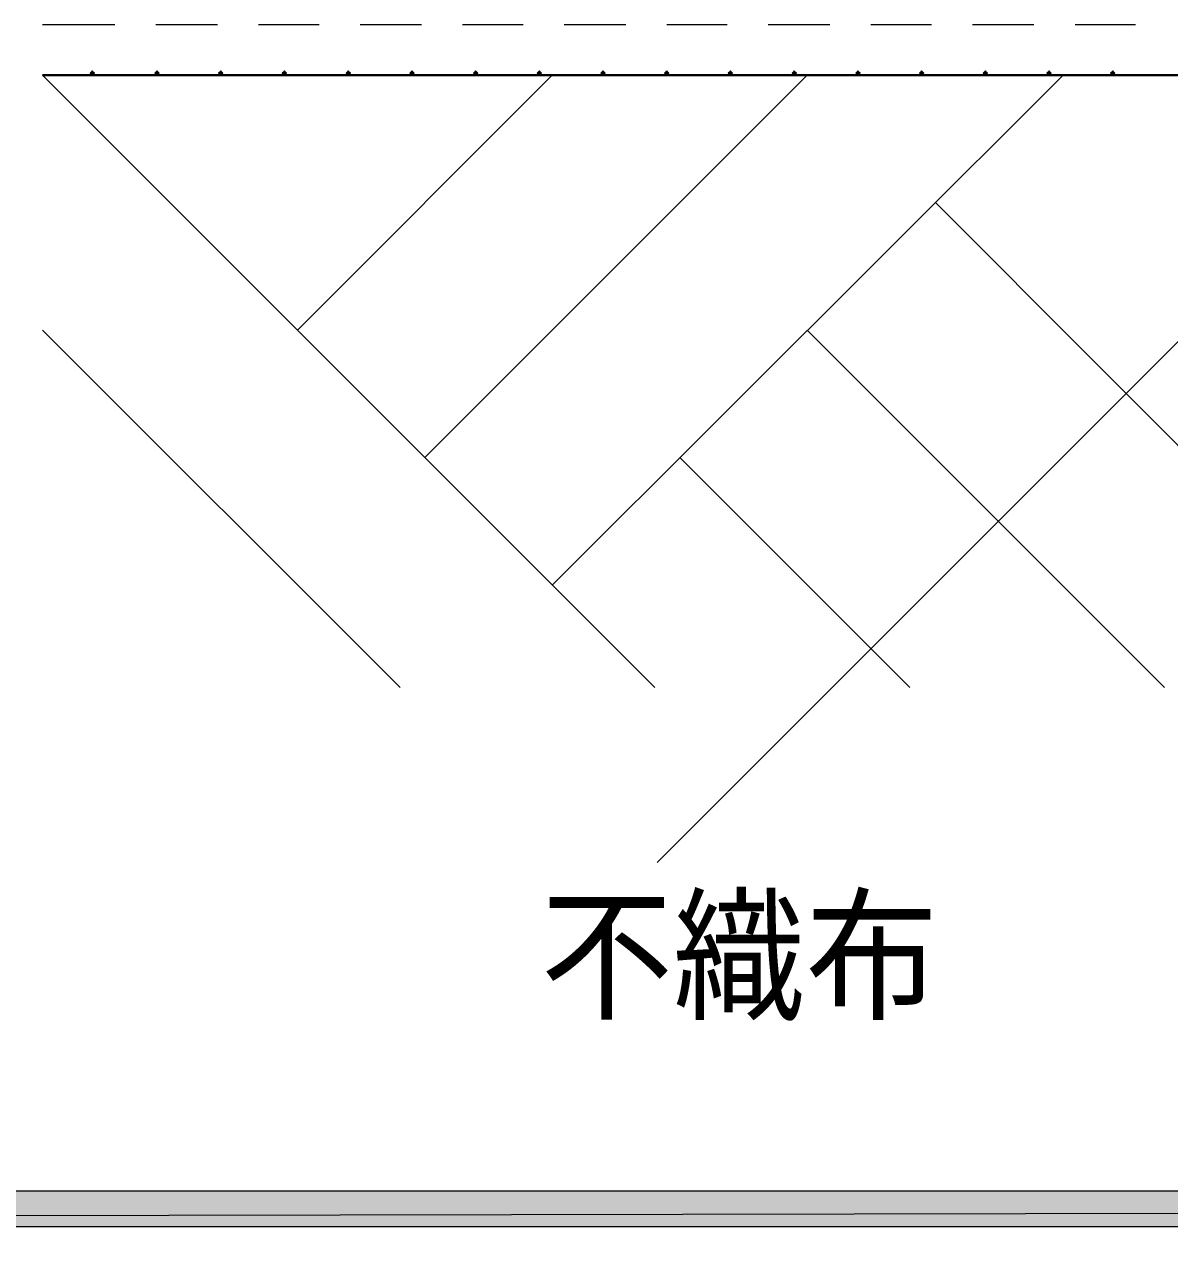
# Model space of a CAD drawing. Header units: millimetres. Extents: x 0 to 420, y 0 to 297.
# Drawn here: x 136.21 to 158.65, y 45.18 to 69.19 of the extents above; entities that cross this region are included whole.
import ezdxf
from ezdxf.enums import TextEntityAlignment as Align

# ---------------------------------------------------------------- set-up
doc = ezdxf.new("R2010")
doc.units = ezdxf.units.MM
doc.styles.add('kst32b', font='NotoSansJP-Variable.ttf')

msp = doc.modelspace()

# ---------------------------------------------------------------- hatches: boundary and pattern name
for points in [[(137.541, 68.284), (137.52, 68.262), (137.499, 68.241), (137.52, 68.22), (137.541, 68.199), (137.562, 68.22), (137.583, 68.241), (137.562, 68.262), (137.541, 68.284)], [(138.811, 68.284), (138.79, 68.262), (138.769, 68.241), (138.79, 68.22), (138.811, 68.199), (138.832, 68.22), (138.853, 68.241), (138.832, 68.262), (138.811, 68.284)], [(140.06, 68.284), (140.039, 68.262), (140.018, 68.241), (140.039, 68.22), (140.06, 68.199), (140.081, 68.22), (140.102, 68.241), (140.081, 68.262), (140.06, 68.284)], [(141.309, 68.284), (141.287, 68.262), (141.266, 68.241), (141.287, 68.22), (141.309, 68.199), (141.33, 68.22), (141.351, 68.241), (141.33, 68.262), (141.309, 68.284)], [(142.558, 68.284), (142.536, 68.262), (142.515, 68.241), (142.536, 68.22), (142.558, 68.199), (142.579, 68.22), (142.6, 68.241), (142.579, 68.262), (142.558, 68.284)], [(143.806, 68.284), (143.785, 68.262), (143.764, 68.241), (143.785, 68.22), (143.806, 68.199), (143.828, 68.22), (143.849, 68.241), (143.828, 68.262), (143.806, 68.284)], [(145.055, 68.284), (145.034, 68.262), (145.013, 68.241), (145.034, 68.22), (145.055, 68.199), (145.076, 68.22), (145.097, 68.241), (145.076, 68.262), (145.055, 68.284)], [(146.304, 68.284), (146.283, 68.262), (146.262, 68.241), (146.283, 68.22), (146.304, 68.199), (146.325, 68.22), (146.346, 68.241), (146.325, 68.262), (146.304, 68.284)], [(147.553, 68.284), (147.532, 68.262), (147.511, 68.241), (147.532, 68.22), (147.553, 68.199), (147.574, 68.22), (147.595, 68.241), (147.574, 68.262), (147.553, 68.284)], [(148.802, 68.284), (148.78, 68.262), (148.759, 68.241), (148.78, 68.22), (148.802, 68.199), (148.823, 68.22), (148.844, 68.241), (148.823, 68.262), (148.802, 68.284)], [(150.051, 68.284), (150.029, 68.262), (150.008, 68.241), (150.029, 68.22), (150.051, 68.199), (150.072, 68.22), (150.093, 68.241), (150.072, 68.262), (150.051, 68.284)], [(151.299, 68.284), (151.278, 68.262), (151.257, 68.241), (151.278, 68.22), (151.299, 68.199), (151.321, 68.22), (151.342, 68.241), (151.321, 68.262), (151.299, 68.284)], [(152.548, 68.284), (152.527, 68.262), (152.506, 68.241), (152.527, 68.22), (152.548, 68.199), (152.569, 68.22), (152.591, 68.241), (152.569, 68.262), (152.548, 68.284)], [(153.797, 68.284), (153.776, 68.262), (153.755, 68.241), (153.776, 68.22), (153.797, 68.199), (153.818, 68.22), (153.839, 68.241), (153.818, 68.262), (153.797, 68.284)], [(155.046, 68.284), (155.025, 68.262), (155.004, 68.241), (155.025, 68.22), (155.046, 68.199), (155.067, 68.22), (155.088, 68.241), (155.067, 68.262), (155.046, 68.284)], [(156.295, 68.284), (156.274, 68.262), (156.252, 68.241), (156.274, 68.22), (156.295, 68.199), (156.316, 68.22), (156.337, 68.241), (156.316, 68.262), (156.295, 68.284)], [(157.544, 68.284), (157.522, 68.262), (157.501, 68.241), (157.522, 68.22), (157.544, 68.199), (157.565, 68.22), (157.586, 68.241), (157.565, 68.262), (157.544, 68.284)]]:
    msp.add_hatch(color=7).paths.add_polyline_path(points)
h = msp.add_hatch(color=7)
h.paths.add_polyline_path([(393.827, 11.345), (394.525, 10.647), (393.827, 45.635), (393.827, 11.345)])
h.paths.add_polyline_path([(394.525, 10.647), (393.827, 45.635), (394.525, 46.334), (394.525, 10.647)])
h.paths.add_polyline_path([(393.827, 45.635), (394.525, 46.334), (26.522, 45.635), (393.827, 45.635)])
h.paths.add_polyline_path([(394.525, 46.334), (26.522, 45.635), (25.823, 46.334), (394.525, 46.334)])
h.paths.add_polyline_path([(26.522, 45.635), (25.823, 46.334), (26.522, 11.345), (26.522, 45.635)])
h.paths.add_polyline_path([(25.823, 46.334), (26.522, 11.345), (25.823, 10.647), (25.823, 46.334)])
h.paths.add_polyline_path([(26.522, 11.345), (25.823, 10.647), (393.827, 11.345), (26.522, 11.345)])
h.paths.add_polyline_path([(25.823, 10.647), (393.827, 11.345), (394.525, 10.647), (25.823, 10.647)])

# ---------------------------------------------------------------- linework, layer by layer
at = {"lineweight": 13}
for points in [[(136.567, 69.194), (137.986, 69.194)], [(138.79, 69.194), (139.996, 69.194)], [(140.801, 69.194), (141.986, 69.194)], [(142.79, 69.194), (143.997, 69.194)], [(144.801, 69.194), (145.987, 69.194)], [(146.791, 69.194), (147.997, 69.194)], [(165.037, 69.194), (148.611, 52.769)], [(148.802, 69.194), (149.987, 69.194)], [(150.791, 69.194), (151.998, 69.194)], [(152.802, 69.194), (153.987, 69.194)], [(154.792, 69.194), (155.998, 69.194)], [(156.803, 69.194), (157.988, 69.194)], [(136.567, 68.199), (148.569, 56.197)], [(146.558, 68.199), (141.563, 63.204)], [(151.553, 68.199), (144.06, 60.706)], [(156.57, 68.199), (146.558, 58.208)], [(154.072, 65.701), (163.555, 56.197)], [(136.567, 63.204), (143.574, 56.197)], [(151.553, 63.204), (158.56, 56.197)], [(153.564, 56.197), (149.056, 60.706)]]:
    msp.add_lwpolyline(points, dxfattribs=at)
at = {"lineweight": 30}
msp.add_lwpolyline([(136.567, 68.199), (204.216, 68.199)], dxfattribs=at)
at = {"lineweight": 0}
for points in [[(137.541, 68.284), (137.52, 68.262), (137.499, 68.241), (137.52, 68.22), (137.541, 68.199), (137.562, 68.22), (137.583, 68.241), (137.562, 68.262)], [(138.811, 68.284), (138.79, 68.262), (138.769, 68.241), (138.79, 68.22), (138.811, 68.199), (138.832, 68.22), (138.853, 68.241), (138.832, 68.262)], [(140.06, 68.284), (140.039, 68.262), (140.018, 68.241), (140.039, 68.22), (140.06, 68.199), (140.081, 68.22), (140.102, 68.241), (140.081, 68.262)], [(141.309, 68.284), (141.287, 68.262), (141.266, 68.241), (141.287, 68.22), (141.309, 68.199), (141.33, 68.22), (141.351, 68.241), (141.33, 68.262)], [(142.558, 68.284), (142.536, 68.262), (142.515, 68.241), (142.536, 68.22), (142.558, 68.199), (142.579, 68.22), (142.6, 68.241), (142.579, 68.262)], [(143.806, 68.284), (143.785, 68.262), (143.764, 68.241), (143.785, 68.22), (143.806, 68.199), (143.828, 68.22), (143.849, 68.241), (143.828, 68.262)], [(145.055, 68.284), (145.034, 68.262), (145.013, 68.241), (145.034, 68.22), (145.055, 68.199), (145.076, 68.22), (145.097, 68.241), (145.076, 68.262)], [(146.304, 68.284), (146.283, 68.262), (146.262, 68.241), (146.283, 68.22), (146.304, 68.199), (146.325, 68.22), (146.346, 68.241), (146.325, 68.262)], [(147.553, 68.284), (147.532, 68.262), (147.511, 68.241), (147.532, 68.22), (147.553, 68.199), (147.574, 68.22), (147.595, 68.241), (147.574, 68.262)], [(148.802, 68.284), (148.78, 68.262), (148.759, 68.241), (148.78, 68.22), (148.802, 68.199), (148.823, 68.22), (148.844, 68.241), (148.823, 68.262)], [(150.051, 68.284), (150.029, 68.262), (150.008, 68.241), (150.029, 68.22), (150.051, 68.199), (150.072, 68.22), (150.093, 68.241), (150.072, 68.262)], [(151.299, 68.284), (151.278, 68.262), (151.257, 68.241), (151.278, 68.22), (151.299, 68.199), (151.321, 68.22), (151.342, 68.241), (151.321, 68.262)], [(152.548, 68.284), (152.527, 68.262), (152.506, 68.241), (152.527, 68.22), (152.548, 68.199), (152.569, 68.22), (152.591, 68.241), (152.569, 68.262)], [(153.797, 68.284), (153.776, 68.262), (153.755, 68.241), (153.776, 68.22), (153.797, 68.199), (153.818, 68.22), (153.839, 68.241), (153.818, 68.262)], [(155.046, 68.284), (155.025, 68.262), (155.004, 68.241), (155.025, 68.22), (155.046, 68.199), (155.067, 68.22), (155.088, 68.241), (155.067, 68.262)], [(156.295, 68.284), (156.274, 68.262), (156.252, 68.241), (156.274, 68.22), (156.295, 68.199), (156.316, 68.22), (156.337, 68.241), (156.316, 68.262)], [(157.544, 68.284), (157.522, 68.262), (157.501, 68.241), (157.522, 68.22), (157.544, 68.199), (157.565, 68.22), (157.586, 68.241), (157.565, 68.262)], [(394.525, 46.334), (26.522, 45.635), (25.823, 46.334)], [(393.827, 45.635), (394.525, 46.334), (26.522, 45.635)]]:
    msp.add_lwpolyline(points, close=True, dxfattribs=at)

# ---------------------------------------------------------------- texts
at = {"style": 'kst32b'}
msp.add_text('不織布', height=2.0791, dxfattribs=at).set_placement((146.325, 49.911), (154.122, 49.911), align=Align.FIT)

doc.saveas('drawing.dxf')
